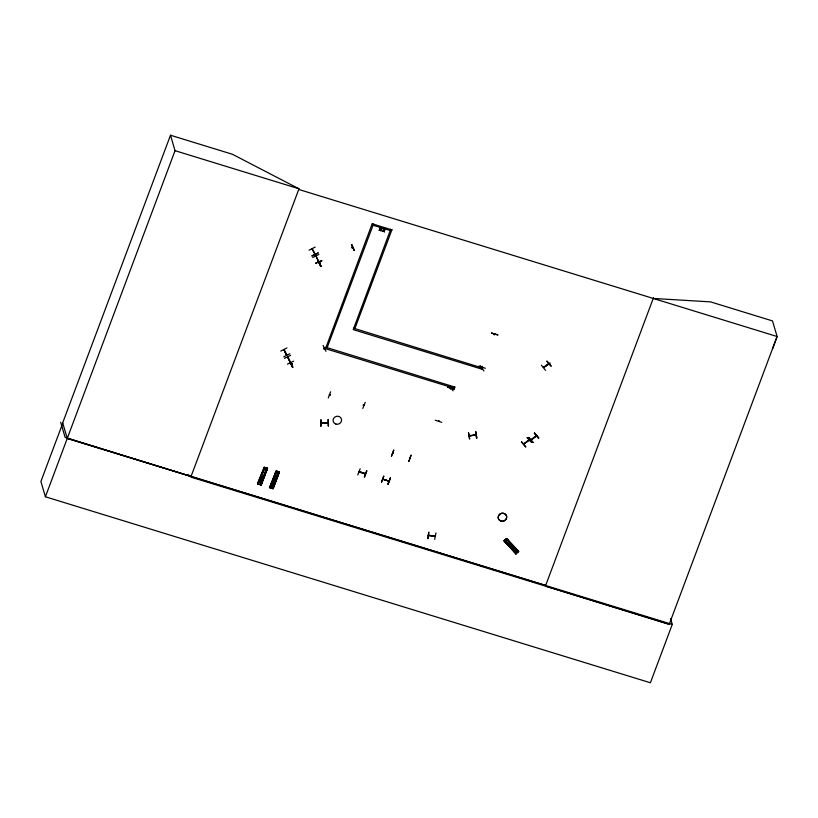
<?xml version="1.0" encoding="UTF-8"?>
<svg xmlns="http://www.w3.org/2000/svg" width="818" height="818" viewBox="0 0 818 818"><rect width="100%" height="100%" fill="white"/><g stroke="black" fill="none" stroke-linecap="round" stroke-linejoin="round"><path stroke-width="1.23" d="M312.507 248.928C310.646 248.048 315.186 253.733 314.787 254.204M523.673 444L529.297 440.248M524.297 443.601L528.939 439.89M531.608 439.44L531.087 440.074L536.271 435.779M535.78 436.158L531.352 439.46M535.933 436.086L536.404 435.687M543.898 367.302L548.489 363.928M435.288 420.196L441.74 422.364M485.35 368.274L478.898 366.116M291.3 364.214L291.995 363.887M291.985 364.184L291.77 363.673M319.562 263.355L320.247 263.028M323.795 348.642L324.49 348.315M352.834 247.701L352.149 247.987M393.018 453.008L392.65 452.824M451.26 388.049L451.71 387.487M482.088 368.489L481.567 368.785L482.088 368.202M427.896 538.684L428.796 532.099L427.845 538.551M434.338 535.995L428.417 535.626L428.898 535.432M434.685 539.348L435.984 532.907M438.755 421.198L438.704 420.564M450.606 388.693L451.076 388.213M451.066 388.305L450.544 388.673L450.79 387.926M482.047 367.129L482.303 366.525M482.027 367.067L482.436 366.444M494.45 334.112L494.205 334.664M450.595 388.836L450.83 388.213M482.548 366.75L482.344 367.17M291.372 364.184L291.852 363.928M292.026 364.153L291.341 363.877M772.499 349.051L777.1 336.515L772.509 320.922L710.586 301.883L653.245 298.437M170.502 135.236L175.042 150.676L298.989 188.774L190.819 477.068L669.277 624.165L777.1 336.515L298.652 189.428L298.897 188.753L232.424 154.275L170.502 135.236L62.679 422.886L67.26 438.448L672.253 624.441L650.392 682.764L45.399 496.771L40.9 481.495L62.761 423.172M45.399 496.771L175.042 150.676M454.849 386.924L454.46 388.315L325.503 348.673L372.241 223.641M482.569 367.865L482.17 369.255L353.223 329.613L390.697 229.306M391.945 229.694L354.869 328.611M357.763 474.941L360.145 468.796M364.848 473.295L364.746 473.806M364.266 476.955L366.628 470.759M364.613 477.058L366.934 470.871M381.495 482.231L383.836 475.964L381.505 482.139M382.691 478.847L382.783 479.399L382.844 478.827M390.298 477.947L387.998 484.256L390.401 478.08M390.37 478.07L387.977 484.133M653.5 297.762L545.422 586.087L669.185 624.4M391.505 456.239L393.806 449.941L391.444 456.117M409.706 458.203L409.93 458.274M328.284 397.957L330.636 391.791M330.083 395.043L330.043 394.665M363.264 404.992L363.734 405.36M363.223 405.37L363.846 405.053M438.724 421.239L438.929 420.718M454.184 389.194L447.753 387.17L454.164 389.031M494.144 334.644L494.389 333.887M494.215 334.736L494.665 334.276M497.896 334.828L491.332 332.977L497.763 335.002M261.187 485.074L257.496 483.888L264.378 467.334M257.486 483.878L264.173 467.18L267.374 468.223L261.177 485.074L267.609 468.387M264.654 467.426L258.376 484.123M258.314 484.103L265.063 467.559M260.328 484.757L266.985 468.193M260.267 484.737L266.576 468.06M267.414 468.274L260.952 484.962M269.664 487.589L275.942 470.892L279.286 471.884L273.1 488.735M269.603 487.569L276.32 471.015M270.288 487.784L276.75 471.096M270.022 487.743L276.709 471.045L270.513 487.896L276.944 471.209M278.437 471.7L278.938 471.853L272.026 488.407L278.703 471.741M272.179 488.407L278.662 471.679M272.466 488.54L278.897 471.853M272.609 488.591L279.286 471.884L272.803 488.602M273.059 488.735L279.521 472.047M545.565 370.329L541.393 365.196M525.851 446.822L521.414 442.047M469.951 435.493L469.788 435.38M475.36 434.603L475.473 435.186L475.984 434.583M449.368 385.513L453.049 390.84M314.644 253.979L314.858 254.5M312.302 248.723L315.104 254.061M286.372 354.91L284.05 350.104M523.827 444.113L524.287 443.806M536.414 435.984L531.087 440.074L530.913 439.522M447.773 387.067L454.215 389.092M321.208 423.049L327.445 422.988M327.292 422.742L328.059 422.701M515.769 553.939L516.352 553.469L504.471 540.238L516.679 553.193L504.471 540.238L516.628 553.234L515.943 553.745L503.949 540.729L506.587 538.489L518.806 551.434M506.076 538.919L518.101 551.966M469.174 435.534L475.401 435.186M469.42 435.994L475.871 434.859M392.967 453.407L392.742 452.783M315.717 256.054L316.259 256.443M327.854 422.742L327.844 422.415M504.164 540.616L515.841 553.898M506.117 538.939L518.285 551.874M506.628 538.52L518.561 551.577M521.649 441.71L525.626 447.006M528.581 437.691L533.029 442.354M429.01 535.647L428.939 535.105M365.401 473.54L358.959 471.557M505.187 541.997L507.804 539.808M511.618 548.99L514.236 546.802M512.702 550.156L515.32 547.978M543.459 367.374C548.97 364.9 555.299 358.816 543.387 367.507M551.046 366.167L546.823 361.035L551.117 366.096M527.16 437.599L531.628 442.426L527.201 437.589M534.604 433.1L538.796 438.09L534.594 433.09M324.265 348.1L324.49 348.642L324.419 348.1M321.014 266.228L318.079 260.584M320.707 266.504L317.844 260.697M320.953 266.382L318.09 260.461L321.045 266.351M292.762 367.088L289.828 361.444M292.455 367.364L289.592 361.556M292.701 367.241L289.838 361.331L292.793 367.21M475.984 434.818L469.368 435.994M476.015 435.094L475.831 434.532M324.49 348.642L323.959 348.867M480.248 365.646L483.929 371.004M451.383 388.233L451.792 387.517M365.298 473.97L358.949 472.027M524.021 444.338L523.745 443.867M315.186 247.087L309.04 250.196M311.924 255.85L318.171 253.028M311.995 256.034L318.12 252.885M312.732 257.496L318.897 254.449M318.314 261.341C321.29 267.404 310.891 245.666 318.826 261.668M315.615 263.14L322.006 260.615L315.666 263.294M286.924 347.926L280.779 351.055M283.723 356.863L289.869 353.734M284.47 358.356L290.635 355.309M287.803 356.904L290.196 362.384M290.012 361.893L287.742 357.405M287.415 364.153L293.611 361.188M354.235 250.451L351.658 244.5L354.194 250.328M323.11 345.39L325.983 351.311M481.863 368.253L481.567 368.785M351.433 244.602L354.204 250.318M468.52 432.691L469.634 439.082L468.489 432.712M319.736 263.304L319.593 263.018M327.916 422.967L321.229 423.305M321.065 419.798L320.891 426.413L320.789 419.92M476.822 438.08L475.647 431.577L476.792 438.059M267.149 468.233L260.891 484.808M269.398 487.538L272.803 488.479M327.987 422.701L321.351 423.335L321.28 422.742M328.161 426.025L328.028 419.542M352.742 247.455L352.047 247.782L352.681 247.23M475.657 431.577L476.444 437.998M328.335 419.542L328.488 426.025M428.458 535.35L435.104 535.995M382.896 479.082L388.908 481.035M388.969 481.26L382.742 479.307M363.458 405.166L363.959 405.155M287.711 356.873L290.574 362.527M372.302 223.825L392.006 229.889M482.62 368.059L353.611 328.222M454.91 387.108L325.901 347.282M364.624 473.602L359.562 471.669M383.345 479.348L388.356 480.892M67.219 438.315L545.678 585.412M365.217 402.395L362.803 408.458M329.357 394.757L329.92 394.971M263.508 468.888L266.719 469.921M275.421 472.548L278.631 473.581M263.897 477.18L260.666 476.076M271.944 481.505L275.155 482.528M259.459 479.348L262.67 480.381M270.707 484.706L273.918 485.728M273.488 486.863L270.247 485.759M319.756 263.539L320.114 262.844M187.7 474.655L191.075 476.393L65.133 437.405L60.675 422.262M329.419 394.982L329.439 394.542M286.852 354.92L283.989 349.521L286.535 355.063M409.593 458.509L409.644 457.978M330.216 394.992L329.593 394.521M516.168 553.612L503.97 540.667L516.117 553.663M534.266 433.203L538.489 438.325M528.837 437.364L533.07 442.466M670.525 618.561L672.253 624.441M548.275 363.683L548.418 364.214M536.26 435.513L536.404 436.055M529.093 439.849L523.949 444.113M481.802 368.028L482.068 368.55M481.597 368.581L481.393 368.284M518.54 551.424L515.923 553.602M517.324 550.105L514.706 552.283M516.516 549.215L513.898 551.404M512.998 545.401L510.381 547.59M390.237 230.512L373.049 225.226M373.499 224.02L327.149 347.66M352.517 247.24L352.742 247.782M352.241 247.762L352.088 247.435M435.104 535.78L434.501 535.657M434.971 535.698L434.982 536.281L434.501 535.688M434.931 536.025L428.284 535.34M383.294 478.97L383.386 479.512M365.298 473.428L365.176 473.745M323.836 348.304L324.061 348.846M327.374 422.446L327.251 422.579M275.789 480.759L272.578 479.737M274.551 483.959L271.341 482.937M263.222 478.796L260.012 477.763M261.985 481.986L258.774 480.964M261.545 483.121L258.335 482.099M411.076 455.248L408.765 461.546L411.065 455.248M380.401 229.694L378.949 230.39L380.278 229.347L379.91 227.772L380.585 229.142L382.047 228.437L380.697 229.49L381.065 231.044L380.401 229.694M383.744 230.727L382.303 231.422L383.632 230.379L383.253 228.805L383.928 230.175L385.401 229.459L384.051 230.523L384.419 232.077L383.744 230.727M500.984 521.015A4.264 3.998 -16.4 0 0 506.608 516.332A4.264 3.998 -16.4 0 0 499.686 514.205A4.264 3.998 -16.4 0 0 500.984 521.015M501.015 521.127A4.284 4.018 -16.4 0 0 506.649 516.424A4.284 4.018 -16.4 0 0 499.696 514.287A4.284 4.018 -16.4 0 0 501.015 521.127M335.901 424.072A4.264 3.998 -16.4 0 0 341.515 419.389A4.264 3.998 -16.4 0 0 334.593 417.262A4.264 3.998 -16.4 0 0 335.901 424.072"/></g></svg>
